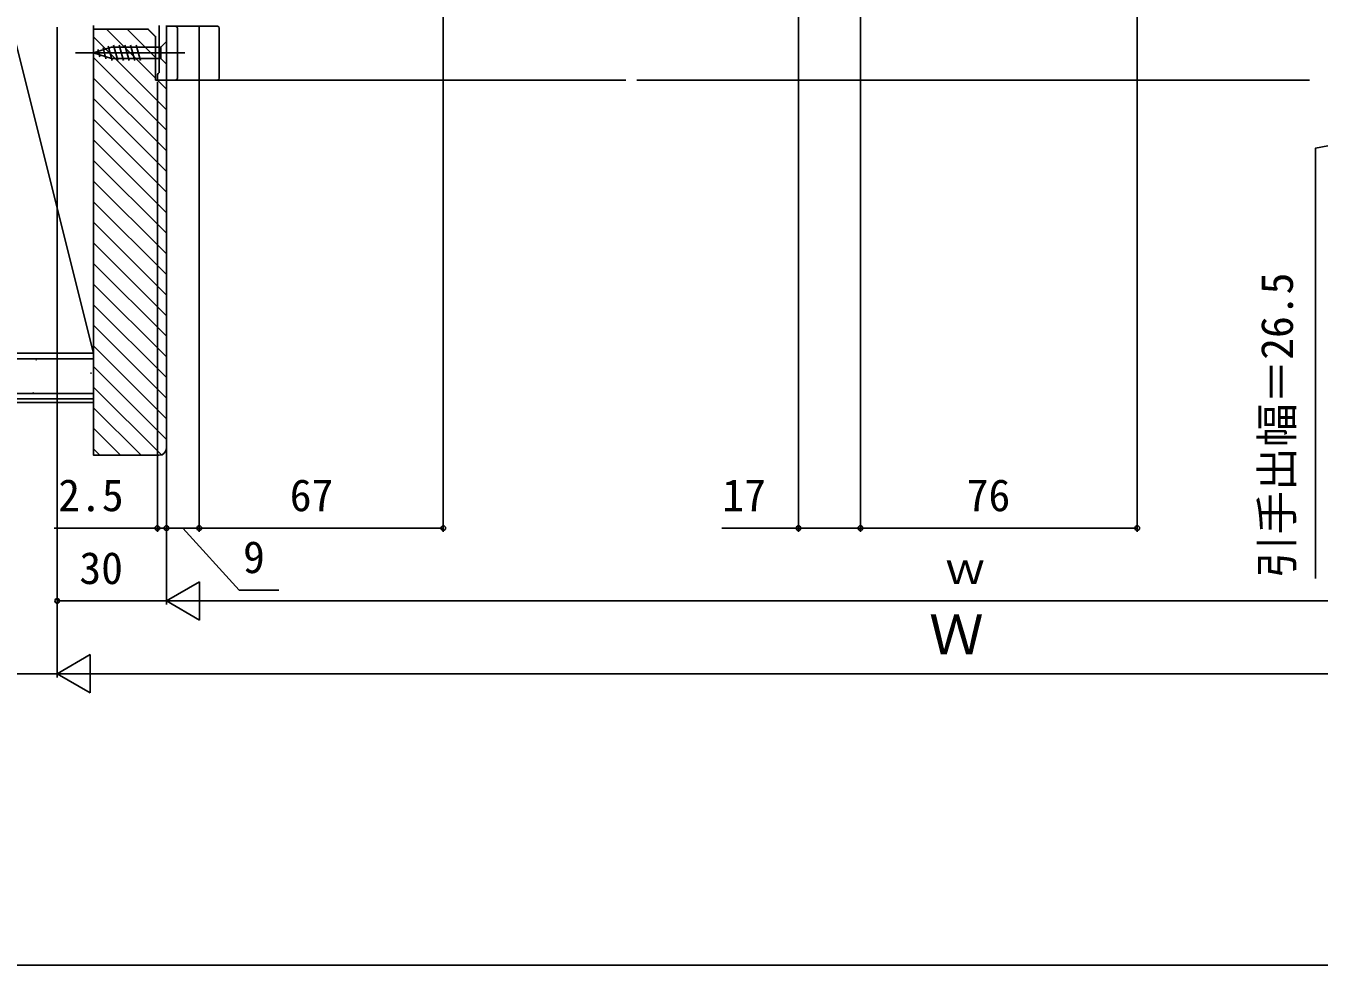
# Model space of a CAD drawing. Units: millimetres, scale not verified. Extents: x -525 to 525, y -783 to 779.
# Drawn here: x -258.6 to 96.4, y -782.8 to -524.9 of the extents above; entities that cross this region are included whole.
import ezdxf
from ezdxf.enums import TextEntityAlignment as Align

# ---------------------------------------------------------------- set-up
doc = ezdxf.new("R2010")
doc.units = ezdxf.units.MM
doc.header["$LTSCALE"] = 4
for name, color, linetype in [('0-2_YKK_11', 7, 'Continuous'), ('0-4_YKK_12', 2, 'Continuous'), ('0-5_YKK_13', 4, 'Continuous'), ('0-7_YKK_D', 6, 'Continuous'), ('0-8_YKK_ZWAK', 7, 'Continuous'), ('0-9_YSS_K', 3, 'Continuous'), ('0-A_YSS_KE', 3, 'Continuous')]:
    doc.layers.add(name, color=color, linetype=linetype)
doc.styles.add('ＭＳ ゴシック', font='')
doc.styles.get('ＭＳ ゴシック').set_extended_font_data('MS Gothic')

msp = doc.modelspace()

# ---------------------------------------------------------------- linework, layer by layer
at = {"layer": '0-2_YKK_11'}
msp.add_lwpolyline([(-222, -524.799), (-222, -537.707), (-222.25, -538.003), (-222.5, -538.299), (-222.5, -539.799), (-220, -539.799), (-220, -524.799)], dxfattribs=at)
at = {"layer": '0-4_YKK_12'}
for p, q in [((-93.901, -539.799), (-220.465, -539.799)), ((93.749, -539.799), (-90.901, -539.799))]:
    msp.add_line(p, q, dxfattribs=at)
at = {"layer": '0-5_YKK_13'}
for p, q in [((-220, -539.8), (-220, -525)), ((-220, -525), (-206, -525)), ((-217, -525.5), (-217, -539.3)), ((-205.5, -525.5), (-205.5, -539.3)), ((-215, -532.3), (-245, -532.3)), ((-240, -532.3), (-235.084, -530.75)), ((-240, -532.3), (-235.084, -533.85)), ((-238.853, -531.362), (-238.304, -533.412)), ((-237.421, -530.91), (-236.607, -533.947)), ((-235.989, -530.459), (-234.933, -534.4)), ((-221.55, -530.75), (-235.084, -530.75)), ((-234.506, -530.2), (-233.38, -534.4)), ((-232.953, -530.2), (-231.827, -534.4)), ((-231.4, -530.2), (-230.274, -534.4)), ((-229.847, -530.2), (-228.721, -534.4)), ((-228.294, -530.2), (-227.168, -534.4)), ((-220, -529.2), (-221.55, -530.75)), ((-221.55, -533.85), (-221.55, -530.75)), ((-220, -535.4), (-220, -529.2)), ((-235.084, -533.85), (-221.55, -533.85)), ((-220, -535.4), (-221.55, -533.85)), ((-206, -539.8), (-220, -539.8))]:
    msp.add_line(p, q, dxfattribs=at)
for centre, start, end in [((-217.5, -525.5), 0, 90), ((-206, -525.5), 0, 90), ((-217.5, -539.3), 270, 0), ((-206, -539.3), 270, 0)]:
    msp.add_arc(centre, 0.5, start, end, dxfattribs=at)
at = {"layer": '0-7_YKK_D'}
for p, q in [((-144, -462.286), (-144, -663.8)), ((-46.501, -462.286), (-46.501, -663.8)), ((46.499, -513.286), (46.499, -663.8)), ((-29.501, -515.799), (-29.501, -663.8)), ((-29.501, -516.299), (-29.501, -663.8)), ((-250, -525.299), (-250, -683.8)), ((-250, -525.299), (-250, -703.8)), ((-250, -525.299), (-250, -703.8)), ((-211, -525.299), (-211, -663.8)), ((-211, -525.299), (-211, -663.8)), ((-222.5, -540.299), (-222.5, -663.8)), ((-220, -540.299), (-220, -683.8)), ((-220, -540.299), (-220, -683.8)), ((-220, -540.8), (-220, -663.8)), ((-220, -540.8), (-220, -663.8)), ((-222.5, -662.8), (-250.827, -662.8)), ((-220, -662.8), (-222.5, -662.8)), ((-220, -662.8), (-217.45, -662.8)), ((-220, -662.8), (-211, -662.8)), ((-144, -662.8), (-211, -662.8)), ((46.499, -662.8), (-29.501, -662.8)), ((-220, -682.8), (-210.907, -677.55)), ((-210.907, -688.05), (-210.907, -677.55)), ((-250, -682.8), (-220, -682.8)), ((-220, -682.8), (-210.907, -688.05)), ((-220, -682.8), (-201.813, -682.8)), ((209.5, -682.8), (-209.5, -682.8)), ((-250, -702.8), (-240.907, -697.55)), ((-240.907, -708.05), (-240.907, -697.55)), ((-250, -702.8), (-280, -702.8)), ((-250, -702.8), (-240.907, -708.05)), ((-250, -702.8), (-231.813, -702.8)), ((239.5, -702.8), (-239.5, -702.8))]:
    msp.add_line(p, q, dxfattribs=at)
for points in [[(124, -553.049), (95.441, -558.478), (95.441, -676.682)], [(-215.5, -662.8), (-200.016, -679.8), (-189.198, -679.8)], [(-29.501, -662.8), (-46.501, -662.8), (-67.574, -662.8)]]:
    msp.add_lwpolyline(points, dxfattribs=at)
for centre in [(-222.5, -662.8), (-220, -662.8), (-220, -662.8), (-211, -662.8), (-211, -662.8), (-144, -662.8), (-46.501, -662.8), (-29.501, -662.8), (-29.501, -662.8), (46.499, -662.8), (-250, -682.8)]:
    msp.add_circle(centre, 0.637, dxfattribs=at)
at = {"layer": '0-8_YKK_ZWAK'}
msp.add_lwpolyline([(-525, -782.8), (525, -782.8), (525, 747.2)], dxfattribs=at)
at = {"layer": '0-9_YSS_K'}
for p, q in [((-262.5, -524.799), (-240, -614.799)), ((-240, -614.799), (-240, -524.799)), ((-240, -527.918), (-220, -547.918)), ((-236.461, -525.8), (-223, -539.261)), ((-230.804, -525.8), (-223, -533.604)), ((-225.147, -525.8), (-223, -527.948)), ((-240, -533.575), (-220, -553.575)), ((-240, -539.232), (-220, -559.232)), ((-222.461, -539.8), (-220, -542.261)), ((-240, -544.889), (-220, -564.889)), ((-240, -550.546), (-220, -570.546)), ((-240, -556.202), (-220, -576.202)), ((-240, -561.859), (-220, -581.859)), ((-240, -567.516), (-220, -587.516)), ((-240, -573.173), (-220, -593.173)), ((-240, -578.83), (-220, -598.83)), ((-240, -584.487), (-220, -604.487)), ((-240, -590.143), (-220, -610.143)), ((-240, -595.8), (-220, -615.8)), ((-240, -601.457), (-220, -621.457)), ((-240, -607.114), (-220, -627.114)), ((-240, -612.771), (-220, -632.771)), ((-450, -616.299), (-240, -616.299)), ((-262.5, -614.799), (-240, -614.799)), ((-255.684, -616.629), (-255.884, -616.629)), ((-240.616, -620.247), (-240.816, -620.247)), ((-240, -618.428), (-220, -638.428)), ((-240, -624.085), (-221.382, -642.702)), ((-450, -625.799), (-240, -625.799)), ((-450, -628.299), (-240, -628.299)), ((-256.463, -625.704), (-256.663, -625.704)), ((-240, -629.741), (-226.941, -642.8)), ((-240, -635.398), (-232.598, -642.8)), ((-240, -641.055), (-238.255, -642.8))]:
    msp.add_line(p, q, dxfattribs=at)
at = {"layer": '0-A_YSS_KE'}
for p, q in [((-450, -614.799), (-240, -614.799)), ((-240, -627.299), (-240, -614.799)), ((-450, -627.299), (-240, -627.299))]:
    msp.add_line(p, q, dxfattribs=at)
for points in [[(-240, -525.8), (-240, -642.8), (-222, -642.8)], [(-220, -640.8), (-220, -539.8), (-223, -539.8), (-223, -527.8), (-225, -525.8), (-240, -525.8)]]:
    msp.add_lwpolyline(points, dxfattribs=at)
msp.add_arc((-222, -640.8), 2, 270.00001, 359.99999, dxfattribs=at)

# ---------------------------------------------------------------- texts
at = {"layer": '0-7_YKK_D', "style": 'ＭＳ ゴシック'}
msp.add_text('引手出幅＝26.5', height=8.798, rotation=90, dxfattribs=at).set_placement((91.873, -676.591), align=Align.BOTTOM_LEFT)
for s, height, p in [('2.5', 8.798, (-249.714, -660.8)), ('67', 8.798, (-186.159, -660.8)), ('17', 8.798, (-67.414, -660.8)), ('76', 8.798, (-0.331, -660.8)), ('9', 8.798, (-198.97, -677.8)), ('30', 8.798, (-243.912, -680.8)), ('ｗ', 8.798, (-6.75, -680.8)), ('Ｗ', 11, (-10.653, -700.8))]:
    msp.add_text(s, height=height, dxfattribs=at).set_placement(p, align=Align.BOTTOM_LEFT)

doc.saveas('drawing.dxf')
